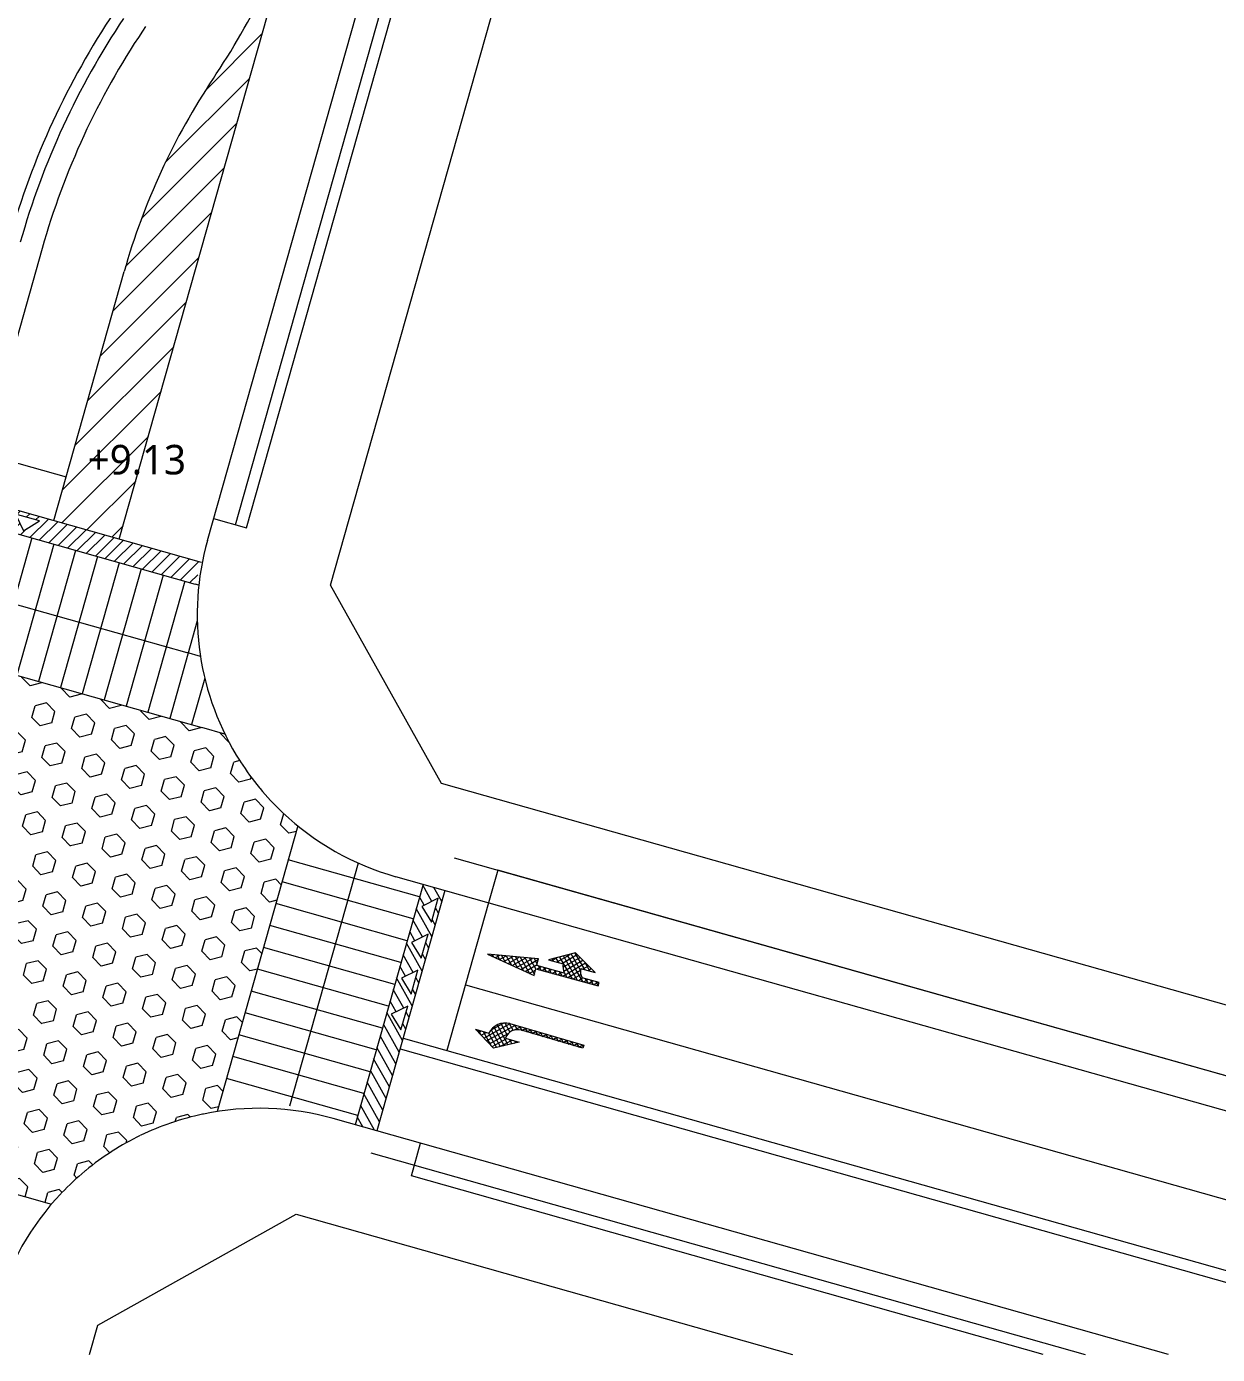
# Model space of a CAD drawing. Header units: millimetres. Extents: x -71377 to 516042, y -145869 to 441446.
# Drawn here: x 270470 to 322892, y 9500 to 67988 of the extents above; entities that cross this region are included whole.
import ezdxf

# ---------------------------------------------------------------- set-up
doc = ezdxf.new("R2010")
doc.units = ezdxf.units.MM
doc.header["$LTSCALE"] = 1000
for name, color, linetype, lineweight in [('251024_도로_dwg', 8, 'Continuous', 5), ('9-부천대장-j-교통개선-당초안', 7, 'Continuous', 5), ('A-text-1', 3, 'Continuous', 5), ('j-스쿨존 휀스', 7, 'Continuous', 5), ('개선안도 base 2022 09$0$00_계획선', 7, 'Continuous', 5), ('개선안도 base 2022 09$0$j-교통개선-당초안', 7, 'Continuous', 5), ('개선안도 base 2022 09$0$m-2023_08_10', 7, 'Continuous', 5)]:
    doc.layers.add(name, color=color, linetype=linetype, lineweight=lineweight)
doc.styles.add('나눔고딕_4', font='NanumGothic.ttf', dxfattribs={"height": 1300})

# ---------------------------------------------------------------- blocks, each defined once
blk = doc.blocks.new('251024_도로_dwg_A$C61e17efd-3827739-지반층 배치도')
at = {"layer": '9-부천대장-j-교통개선-당초안'}
h = blk.add_hatch(dxfattribs=at)
h.set_pattern_fill('FP_2', color=256, style=0, pattern_type=2)
h.set_pattern_definition([(74.222, (197844.55, -56421.4), (-875.066, 247.256), [525, -1050]), (194.222, (197844.55, -56421.4), (223.403, -881.457), [525, -1050]), (134.222, (197987.3, -55916.2), (-651.663, -634.2), [525, -1050])])
h.paths.add_polyline_path([(198415, -79444), (198671, -79153), (198937, -78870), (199211, -78596), (199494, -78330), (199786, -78075), (200086, -77828), (200643, -77412), (200708, -77365), (201030, -77149), (201359, -76944), (201695, -76749), (202036, -76565), (202608, -76290), (202737, -76231), (203094, -76081), (203457, -75943), (203823, -75816), (204194, -75701), (204568, -75599), (204945, -75509), (205325, -75430), (205708, -75364), (209262, -62786), (208699, -62299), (208168, -61778), (207670, -61225), (207207, -60643), (206781, -60032), (206394, -59397), (206047, -58739), (190061, -54222), (189421, -54601), (188759, -54940), (188076, -55237), (187377, -55491), (186663, -55702), (185938, -55867), (185204, -55988), (181650, -68567), (181941, -68823), (182224, -69088), (182498, -69363), (182763, -69646), (183019, -69938), (183265, -70237), (183502, -70545), (183728, -70860), (183944, -71182), (184150, -71511), (184345, -71847), (184529, -72188), (184701, -72536), (184863, -72888), (185013, -73246), (185151, -73608), (185278, -73975), (185392, -74346), (185495, -74720), (185585, -75097), (185663, -75477), (185729, -75860), (191254, -77421)])
at = {"layer": 'j-스쿨존 휀스'}
for p, q in [((206516, -49519), (216481, -14250)), ((216140, -64189), (293561, -86064)), ((212469, -77180), (243912, -86064))]:
    blk.add_line(p, q, dxfattribs=at)
blk.add_arc((230483, -46523), 34750, 146.25299, 164.22213, dxfattribs=at)
blk = doc.blocks.new('251024_도로_dwg__X6-3827740-지반층 배치도')
at = {"layer": '개선안도 base 2022 09$0$j-교통개선-당초안'}
for p, q in [((556.59, 755.46), (557.66, 756.53)), ((558.19, 754.38), (556.59, 755.98)), ((556.59, 752.81), (558.19, 754.41)), ((558.19, 751.72), (556.59, 753.32)), ((556.59, 750.16), (558.19, 751.76)), ((558.19, 749.07), (556.59, 750.67)), ((556.59, 747.51), (558.19, 749.11)), ((558.19, 746.42), (556.59, 748.02)), ((556.59, 744.86), (558.19, 746.46)), ((558.19, 743.77), (556.59, 745.37)), ((556.59, 742.21), (558.19, 743.81)), ((558.19, 741.12), (556.59, 742.72)), ((556.59, 739.56), (558.19, 741.16)), ((558.19, 738.47), (556.59, 740.07)), ((556.59, 736.9), (558.19, 738.5)), ((558.19, 735.81), (556.59, 737.41)), ((556.59, 734.25), (558.19, 735.85)), ((558.19, 733.16), (556.59, 734.76)), ((556.59, 731.6), (558.19, 733.2)), ((558.19, 730.51), (556.59, 732.11)), ((556.59, 728.95), (558.19, 730.55)), ((558.19, 727.86), (556.59, 729.46)), ((556.59, 726.3), (558.19, 727.9)), ((558.19, 725.21), (556.59, 726.81)), ((556.59, 723.65), (558.19, 725.25)), ((565.33, 723.37), (564.06, 724.64)), ((558.99, 721.76), (556.59, 724.16)), ((556.59, 720.99), (558.49, 722.89)), ((568, 710.09), (556.59, 721.5)), ((567.04, 708.4), (556.59, 718.85)), ((556.6, 718.35), (559.39, 721.14)), ((557.03, 716.13), (560.72, 719.82)), ((557.86, 714.31), (562.49, 718.93)), ((559, 712.8), (566.87, 720.67)), ((560.43, 711.58), (567.84, 718.98)), ((568.97, 711.78), (561.29, 719.46)), ((564.06, 723.16), (564.95, 724.04)), ((564.06, 720.51), (565.91, 722.36)), ((568.86, 717.19), (564.06, 721.99)), ((569.93, 713.47), (564.06, 719.34)), ((562.13, 710.66), (557.24, 715.55)), ((562.16, 710.65), (568.8, 717.29)), ((564.06, 709.9), (569.77, 715.61)), ((564.06, 707.25), (569.47, 712.66)), ((566.08, 706.72), (564.06, 708.73)), ((564.06, 704.6), (565.94, 706.48)), ((565.11, 705.03), (564.06, 706.08)), ((564.15, 703.34), (564.06, 703.43))]:
    blk.add_line(p, q, dxfattribs=at)
blk = doc.blocks.new('251024_도로_dwg__X3-3827746-지반층 배치도')
at = {"layer": '개선안도 base 2022 09$0$j-교통개선-당초안'}
for p, q in [((577.46, 747.16), (581.2, 750.9)), ((581.2, 749.93), (579.82, 751.31)), ((581.2, 752.58), (580.79, 752.99)), ((580.99, 753.35), (581.2, 753.55)), ((585.38, 755.08), (587.06, 756.77)), ((587.07, 754.66), (585.38, 756.36)), ((585.38, 752.43), (587.07, 754.13)), ((587.07, 752.01), (585.38, 753.7)), ((585.38, 749.78), (587.07, 751.48)), ((587.07, 749.36), (585.38, 751.05)), ((574.55, 741.6), (581.2, 748.25)), ((575.51, 739.91), (582.05, 746.45)), ((582.8, 737.72), (575.97, 744.56)), ((576.48, 738.23), (587.07, 748.83)), ((584.6, 738.57), (576.93, 746.24)), ((577.44, 736.54), (587.07, 746.17)), ((587.07, 738.75), (577.89, 747.93)), ((581.2, 747.28), (578.86, 749.62)), ((587.07, 741.4), (582.03, 746.45)), ((587.07, 744.05), (584, 747.13)), ((587.07, 746.71), (585.38, 748.4)), ((581.2, 736.67), (575, 742.87)), ((581.2, 734.02), (575.79, 739.43)), ((578.41, 734.85), (587.07, 743.52)), ((585.1, 738.9), (587.07, 740.87)), ((585.38, 736.52), (587.07, 738.22)), ((587.07, 736.1), (585.38, 737.79)), ((581.2, 731.37), (579.33, 733.24)), ((579.37, 733.17), (581.2, 734.99)), ((580.33, 731.48), (581.2, 732.34)), ((585.38, 733.87), (587.07, 735.57)), ((587.07, 733.45), (585.38, 735.14)), ((585.38, 731.22), (587.07, 732.92)), ((587.07, 730.8), (585.38, 732.49)), ((589.25, 718.01), (582.15, 725.12)), ((582.36, 722.9), (584.58, 725.12)), ((582.75, 720.64), (587.23, 725.12)), ((583.14, 718.37), (589.88, 725.12)), ((589.64, 720.27), (584.8, 725.12)), ((585.38, 728.57), (587.07, 730.26)), ((587.07, 728.14), (585.38, 729.84)), ((585.38, 725.92), (587.07, 727.61)), ((587.07, 725.49), (585.38, 727.19)), ((590.03, 722.54), (587.45, 725.12)), ((590.41, 724.81), (590.1, 725.12)), ((588.87, 715.74), (582.5, 722.11)), ((588.48, 713.48), (583.04, 718.92)), ((583.52, 716.11), (590.04, 722.62)), ((583.91, 713.84), (589.5, 719.43)), ((588.1, 711.21), (583.59, 715.72)), ((587.71, 708.95), (584.13, 712.52)), ((584.3, 711.57), (588.95, 716.23)), ((584.68, 709.31), (588.41, 713.03)), ((587.32, 706.68), (584.68, 709.33)), ((585.07, 707.04), (587.86, 709.84)), ((586.94, 704.42), (585.22, 706.13)), ((585.45, 704.78), (587.32, 706.64)), ((586.55, 702.15), (585.77, 702.93)), ((585.84, 702.51), (586.77, 703.44))]:
    blk.add_line(p, q, dxfattribs=at)
blk = doc.blocks.new('251024_도로_dwg-3827738-지반층 배치도')
at = {"layer": '개선안도 base 2022 09$0$j-교통개선-당초안'}
h = blk.add_hatch(dxfattribs=at)
h.set_pattern_fill('FP_8', color=256, style=0, pattern_type=2)
h.set_pattern_definition([(76.222, (-918657.7, 148113.13), (-364.2097, 89.3102), [])])
h.paths.add_polyline_path([(-918658, 148113), (-928065, 142411), (-927546, 141556), (-918139, 147258)])
h.paths.add_polyline_path([(-922464, 145584), (-922621, 144785), (-923402, 145016), (-922974, 145275)])
h.paths.add_polyline_path([(-923871, 144732), (-924027, 143932), (-924809, 144163)])
h.paths.add_polyline_path([(-925277, 143879), (-925434, 143079), (-926215, 143310)])
h.paths.add_polyline_path([(-926684, 143026), (-926841, 142227), (-927622, 142458)])
h.paths.add_polyline_path([(-898960, 115617), (-908367, 109915), (-907849, 109060), (-898442, 114762)])
h.paths.add_polyline_path([(-898884, 114715), (-899822, 114147), (-899665, 114946)])
h.paths.add_polyline_path([(-900291, 113862), (-901229, 113294), (-901072, 114093)])
h.paths.add_polyline_path([(-901698, 113010), (-902636, 112441), (-902479, 113241)])
h.paths.add_polyline_path([(-903105, 112157), (-904042, 111588), (-903886, 112388)])
h = blk.add_hatch(dxfattribs=at)
h.set_pattern_fill('FP_7', color=256, style=0, pattern_type=2)
h.set_pattern_definition([(2, (505123839.52, 278730691.2), (-13.08731126, 374.77156013), [])])
h.paths.add_polyline_path([(-899428, 143398), (-900284, 142880), (-894582, 133473), (-893726, 133991), (-897162, 139659)])
h.paths.add_polyline_path([(-899382, 142956), (-898813, 142018), (-899613, 142174)])
h.paths.add_polyline_path([(-898529, 141549), (-897961, 140611), (-898760, 140767)])
h.paths.add_polyline_path([(-897676, 140142), (-897108, 139204), (-897907, 139361)])
h.paths.add_polyline_path([(-896824, 138735), (-896255, 137797), (-897055, 137954)])
h.paths.add_polyline_path([(-929230, 125042), (-930085, 124523), (-924620, 115508), (-924010, 115791), (-923700, 115919), (-927936, 122908)])
h.paths.add_polyline_path([(-925310, 118174), (-925541, 117393), (-926110, 118331)])
h.paths.add_polyline_path([(-924458, 116768), (-924689, 115986), (-925257, 116924)])
at = {"layer": '개선안도 base 2022 09$0$00_계획선', "flags": 128}
for points in [[(-979120, 217958), (-931172, 138857), (-933554, 129144), (-1023331, 74726)], [(-902688, 146684), (-903838, 145987), (-913550, 148369), (-925325, 167795)]]:
    blk.add_lwpolyline(points, dxfattribs=at)
at = {"layer": '개선안도 base 2022 09$0$j-교통개선-당초안'}
for p, q in [((-967016, 206672), (-926898, 140487)), ((-925894, 146065), (-956576, 196683)), ((-921865, 146169), (-947516, 188487)), ((-937429, 179081), (-917621, 146403)), ((-928065, 142411), (-918658, 148113)), ((-927546, 141556), (-918139, 147258)), ((-918501, 147039), (-915391, 141908)), ((-919356, 146520), (-916246, 141389)), ((-920211, 146002), (-917101, 140871)), ((-921067, 145484), (-917956, 140353)), ((-926101, 138924), (-916584, 144692)), ((-921922, 144965), (-918812, 139834)), ((-923632, 143929), (-920522, 138798)), ((-922777, 144447), (-919667, 139316)), ((-924487, 143410), (-921377, 138279)), ((-925342, 142892), (-922232, 137761)), ((-926198, 142373), (-923087, 137242)), ((-924766, 136225), (-914096, 142693)), ((-927053, 141855), (-923943, 136724)), ((-910915, 141162), (-910902, 141158)), ((-909522, 140820), (-909508, 140817)), ((-899147, 129429), (-905980, 140703)), ((-917619, 117462), (-925135, 129862)), ((-928987, 124642), (-923856, 127752)), ((-920983, 117224), (-926903, 126991)), ((-928469, 123786), (-923338, 126897)), ((-927950, 122931), (-922819, 126041)), ((-927432, 122076), (-922301, 125186)), ((-923787, 116062), (-929230, 125042)), ((-930940, 124005), (-963137, 104489)), ((-924620, 115508), (-930085, 124523)), ((-926914, 121221), (-921783, 124331)), ((-926395, 120366), (-921264, 123476)), ((-925877, 119511), (-920746, 122621)), ((-925359, 118655), (-920228, 121766)), ((-928141, 121316), (-961193, 101282)), ((-927966, 121028), (-928657, 121003)), ((-927372, 120048), (-930409, 119942)), ((-926586, 118751), (-936335, 112842)), ((-926778, 119068), (-932160, 118880)), ((-927771, 118033), (-933912, 117818)), ((-929522, 116971), (-935664, 116756)), ((-931274, 115909), (-937415, 115695)), ((-933026, 114847), (-939167, 114633)), ((-934391, 109635), (-925497, 115026)), ((-934777, 113785), (-940919, 113571)), ((-936531, 112724), (-942670, 112509)), ((-938487, 111655), (-944422, 111447)), ((-940929, 110569), (-946174, 110386)), ((-944393, 109447), (-947925, 109324)), ((-945008, 109296), (-945239, 109241)), ((-944380, 105591), (-944148, 105645))]:
    blk.add_line(p, q, dxfattribs=at)
at = {"layer": '개선안도 base 2022 09$0$j-교통개선-당초안', "flags": 128}
for points in [[(-971050, 210434), (-930384, 143344), (-929101, 144122), (-923329, 147620)], [(-922292, 145910), (-944053, 181810), (-952839, 190517), (-956930, 197266)], [(-933395, 175319), (-918412, 150601), (-919694, 149823)], [(-926163, 148647), (-927894, 151566), (-927771, 151639), (-926332, 149213)], [(-929432, 148653), (-928770, 147590), (-929028, 147429), (-927528, 145738), (-928383, 147830), (-928641, 147670), (-930140, 150078), (-930269, 149997), (-929859, 149340)], [(-930094, 149007), (-930228, 149222), (-930442, 149566), (-930396, 148342), (-929318, 147761), (-929666, 148320)], [(-925587, 148988), (-925904, 149522), (-924899, 148952), (-924880, 147796), (-925197, 148330)], [(-931795, 123486), (-932573, 124769), (-963914, 105771)], [(-933613, 108352), (-925575, 113225), (-926352, 114507), (-928296, 117714)]]:
    blk.add_lwpolyline(points, dxfattribs=at)
for points in [[(-922621, 144785), (-922464, 145584), (-923402, 145016)], [(-924027, 143932), (-923871, 144732), (-924809, 144163)], [(-925434, 143079), (-925277, 143879), (-926215, 143310)], [(-926841, 142227), (-926684, 143026), (-927622, 142458)], [(-925310, 118174), (-926110, 118331), (-925541, 117393)]]:
    blk.add_lwpolyline(points, close=True, dxfattribs=at)
at = {"layer": '개선안도 base 2022 09$0$j-교통개선-당초안'}
for centre, radius, start, end in [((-930423, 149488), 583, 304.38786, 345.23758), ((-925847, 149473), 550, 208.17456, 298.18463), ((-930219, 148955), 843, 311.00617, 338.98576), ((-925489, 149070), 795, 212.14383, 291.56631), ((-907359, 152623), 12000, 211.22213, 238.79345), ((-907359, 152623), 12000, 238.79345, 239.01678), ((-907359, 152623), 12000, 239.01678, 245.72668), ((-907359, 152623), 12000, 273.64973, 301.22213), ((-907359, 152623), 12000, 245.72668, 245.9617), ((-907359, 152623), 12000, 245.9617, 252.71463), ((-907359, 152623), 12000, 252.82913, 259.6153), ((-907359, 152623), 12000, 259.72952, 266.48316), ((-907359, 152623), 12000, 266.48316, 266.71705), ((-907359, 152623), 12000, 266.71705, 273.4284), ((-907359, 152623), 12000, 273.4284, 273.64973), ((-951885, 138497), 30000, 283.25299, 301.22213), ((-951885, 138497), 33750, 283.25299, 301.22213), ((-938362, 80040), 30000, 103.25299, 121.22213), ((-951885, 138497), 35250, 283.25299, 301.22213)]:
    blk.add_arc(centre, radius, start, end, dxfattribs=at)
at = {"layer": '개선안도 base 2022 09$0$m-2023_08_10'}
for p, q in [((-925274, 135917), (-924766, 136225)), ((-925683, 130765), (-925135, 129862)), ((-926717, 128357), (-924893, 129462)), ((-928193, 126292), (-924374, 128607)), ((-927230, 127530), (-926903, 126991)), ((-929317, 125185), (-929230, 125042))]:
    blk.add_line(p, q, dxfattribs=at)
for start, end in [(3.6399, 31.22188), (3.41504, 3.6399), (356.70335, 3.41504), (349.75947, 356.49478), (356.49478, 356.70335), (301.22213, 349.5859), (349.5859, 349.75947)]:
    blk.add_arc((-937160, 134267), 12000, start, end, dxfattribs=at)
at = {"rotation": 136.9999987515237}
blk.add_blockref('251024_도로_dwg_A$C61e17efd-3827739-지반층 배치도', (-815049, -52718), dxfattribs=at)
for name, p, xscale, yscale, zscale, rotation in [('251024_도로_dwg__X6-3827740-지반층 배치도', (-936213, 67823), 89.60000000006401, 89.60000000006401, 89.60000000006401, 30.66914622716376), ('251024_도로_dwg__X3-3827746-지반층 배치도', (-938961, 64714), 89.60000000006416, 89.60000000006416, 89.60000000006416, 31.90334041966691)]:
    blk.add_blockref(name, p, dxfattribs=dict(xscale=xscale, yscale=yscale, zscale=zscale, rotation=rotation))

msp = doc.modelspace()

# ---------------------------------------------------------------- block references
at = {"layer": '251024_도로_dwg', "rotation": 223.0000012484763}
msp.add_blockref('251024_도로_dwg-3827738-지반층 배치도', (-486983.6, -498853.4), dxfattribs=at)

# ---------------------------------------------------------------- texts
at = {"layer": 'A-text-1', "insert": (273161.7, 49562.1), "char_height": 1300, "width": 6709.329, "attachment_point": 1, "line_spacing_factor": 1.2, "style": '나눔고딕_4'}
msp.add_mtext('\\pxt9.76923,19.53846,29.30769,39.07692,48.84615,58.61538,68.38462,78.15385,87.92308,97.69231,107.46154,117.23077,127,136.76923,146.53846,156.30769,166.07692,175.84615,185.61538,195.38462,205.15385,214.92308,224.69231,234.46154,244.23077,254,263.76923,273.53846,283.30769,293.07692,302.84615,312.61538;{+9.13}', dxfattribs=at)

doc.saveas('drawing.dxf')
